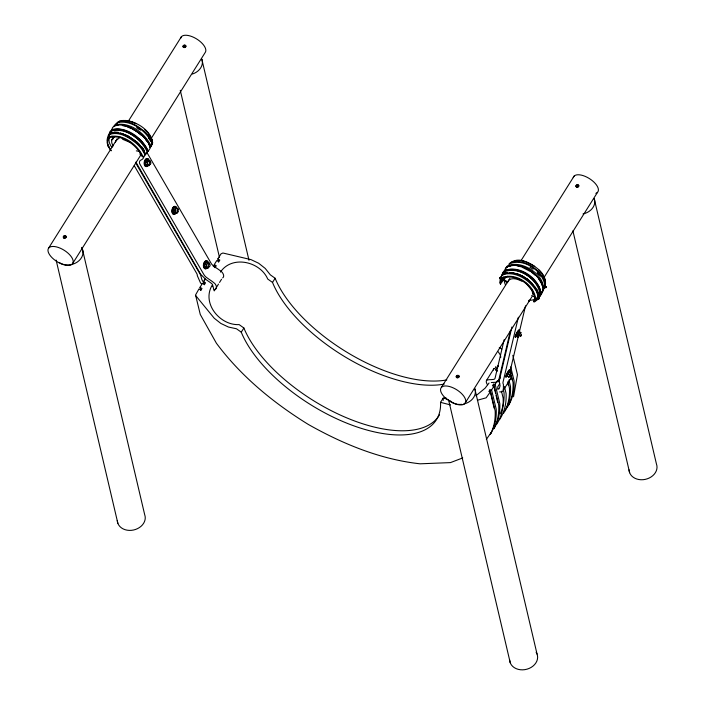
<?xml version="1.0" encoding="UTF-8"?>
<svg xmlns="http://www.w3.org/2000/svg" width="705" height="705" viewBox="0 0 705 705"><rect width="100%" height="100%" fill="white"/><g stroke="black" fill="none" stroke-linecap="round" stroke-linejoin="round"><path stroke-width="1.06" d="M538.329 298.241A47.808 42.212 30.3 0 0 538.541 297.986L538.752 296.779M144.34 151.804L145.565 154.58A47.808 35.215 -22.5 0 0 147.222 152.544L147.724 151.02A25.168 11.818 32.1 0 0 139.387 139.326C132.188 133.457 122.582 127.006 112.888 129.879L110.764 131.72M503.908 276.88A32.562 27.451 -1.5 0 0 501.845 282.009L500.471 284.212L500.021 280.625L501.273 278.193C514.659 271.117 534.945 284.794 535.65 299.44C532.099 303.811 536.716 301.141 536.672 299.325A24.737 11.615 32.1 0 0 538.091 294.849M500.471 284.212L500.515 281.251L501.722 278.907C514.606 272.095 534.134 285.261 534.813 299.361L533.606 301.705L534.372 301.775M501.854 282.009L501.898 279.048L502.7 277.488M543.211 290.495C542.453 274.65 520.493 259.845 506.023 267.503L504.657 270.138M544.912 286.679C544.172 271.266 522.81 256.858 508.728 264.313M545.538 283.692C545.855 273.143 535.386 265.97 526.697 262.172M499.924 283.119L500.215 281.78M510.966 376.065L510.543 378.744L503.379 390.147A9.764 4.583 32.1 0 1 499.642 391.91M150.332 161.454L150.112 160.687L146.913 159.876C144.375 161.85 145.248 166.371 149.002 165.649L149.874 164.582M149.002 165.649L147.354 165.093L147.081 162.335L148.464 160.132M178.136 209.914L177.819 208.504L174.62 207.693C172.082 209.667 172.945 214.188 176.708 213.465L177.581 212.399M176.708 213.465L175.051 212.91L174.787 210.152L176.171 207.949M209.57 263.705L209.359 262.939L206.151 262.119C203.613 264.102 204.485 268.614 208.239 267.9L209.112 266.825M208.239 267.9L206.591 267.345L206.318 264.578L207.702 262.383M538.126 298.488A47.808 42.212 30.3 0 1 536.884 299.907L536.954 299.149A24.904 11.685 32.1 0 0 537.924 297.607M145.565 154.58C145.671 152.923 144.428 156.915 143.062 156.792C141.317 157.25 141.758 154.316 140.736 153.39C134.197 143.943 122.362 134.593 110.262 137.378L108.314 139.07C106.393 142.956 108.649 147.292 111.037 150.421M499.915 278.431L499.73 278.916L500.092 278.369M500.277 278.087L507.988 281.868M507.38 266.137L506.666 267.398L507.239 266.631M508.895 372.592L508.173 373.315M108.2 145.627L108.72 146.243M497.598 371.05L495.897 370.151L498.259 365.639M506.948 375.985L509.098 377.052L506.948 375.985C506.965 368.583 515.099 374.425 509.31 371.473M511.01 372.372L508.649 376.884M516.36 336.109L518.519 337.175L516.36 336.109L518.73 331.544L520.88 332.654L518.721 331.597M511.31 373.183L511.416 372.487M520.431 332.487L518.069 337.008M520.722 333.306L520.828 332.601M513.531 396.765L517.461 374.725L512.826 355.32M544.269 287.199L543.96 288.301A25.063 11.765 32.1 0 0 544.04 278.986C537.721 268.288 524.635 259.237 511.83 261.978A25.063 11.765 32.1 0 0 509.336 263.679M504.163 339.687L495.069 378.188A6.389 3.005 32.1 0 1 492.91 379.475L491.103 379.642A22.207 10.425 32.1 0 0 486.617 380.242A9.764 4.583 32.1 0 0 487.437 384.683M510.499 330.389L498.743 380.18C498.021 382.577 494.884 382.286 492.901 382.454A17.969 8.434 32.1 0 0 491.288 382.542M511.909 326.988L499.255 380.718A11.879 5.578 32.1 0 0 499.369 382.119L500.057 385.767L499.263 388.658A5.49 2.573 32.1 0 1 497.563 389.072M518.36 317.232L503.009 382.242A7.667 3.595 32.1 0 0 503.423 384.437L503.379 390.147M518.228 336.734L510.173 370.839A7.667 3.595 32.1 0 0 510.42 372.681M519.233 332.469L525.525 305.829M507.265 374.699L508.578 372.328L508.358 373.183M500.294 277.946L500.083 278.105M496.02 369.526L498.118 365.851M520.598 333.562L520.687 332.919L518.475 337.122M520.369 336.541L521.101 335.007M511.187 373.447L511.275 372.795L509.31 376.734M108.403 145.565L108.535 146.243M143.52 151.522L144.014 151.258M496.514 369.596L495.897 370.151M516.765 336.223L516.985 335.554M518.263 333.324L518.439 332.76M108.711 135.334L109.61 132.558L111.787 130.681C126.433 127.675 141.564 139.387 147.433 152.271M109.275 134.109L110.183 131.315L112.377 129.42C127.129 126.389 142.375 138.189 148.288 151.17L150.606 147.477C146.578 137.316 136.973 130.363 127.12 126.38M108.544 136.62L109.116 134.84L110.518 133.633M108.676 136.7L109.249 134.928L110.641 133.73M111.892 129.491L112.5 127.623L114.695 125.728L118.017 124.864L122.829 125.111M109.425 137.695C108.059 141.044 109.962 144.737 111.901 147.477M114.651 126.248L115.232 124.441L117.964 121.983C127.614 119.119 137.175 125.543 144.349 131.386A25.063 11.765 32.1 0 1 152.641 143.027L151.716 144.023M517.902 333.016L517.99 332.452L516.571 334.549M152.641 143.027C151.619 129.579 132.487 118.237 119.744 120.846L117.717 122.6M147.451 165.393L147.68 164.776M175.157 213.21L175.386 212.593M206.688 267.644L206.918 267.028M500.409 277.779L500.153 278.255M506.921 267.292L507.239 266.701M518.131 333.218L518.298 332.504L517.109 335.016M521.4 335.095L521.374 334.619M507.556 374.611L507.988 373.659M538.814 298.391C539.519 296.787 537.589 300.304 538.585 298.823M545.635 287.384C546.481 286.212 545.097 288.151 545.749 287.42M545.97 286.988L546.163 286.503L545.608 287.332M113.091 146.006L111.795 142.992L111.593 140.357L113.593 136.514M115.329 142.225L117.118 138.867M212.038 285.454C201.542 303.326 220.013 325.657 239.11 324.6L243.886 328.001A115.338 54.144 32.1 0 0 342.498 416.047A115.338 54.144 32.1 0 0 439.497 414.831M495.324 367.666L495.906 366.556M528.917 300.815L528.944 301.396M517.77 333.306L516.73 334.945L517.452 333.13M150.606 147.477L150.042 147.327L151.328 146.014A47.808 35.215 -22.5 0 0 152.333 143.802C146.587 131.148 131.738 119.647 117.365 122.6M499.96 278.149C500.726 276.157 498.479 280.458 500.321 277.832M507.212 266.569L506.895 267.512L507.142 267.151M538.84 298.444C537.853 301.044 540.277 296.188 538.461 299.096M545.996 287.041C544.921 289.667 547.371 285.111 545.811 287.393M511.372 375.439L510.966 376.593L511.715 375.536M150.711 140.004L151.24 140.18L150.72 140.577M501.766 275.056L503.705 271.196C518.184 263.538 540.136 278.343 540.894 294.179L539.607 296.673L539.034 296.32A25.168 11.818 32.1 0 0 539.113 286.961C532.768 276.219 519.62 267.125 506.754 269.883A25.168 11.818 32.1 0 0 503.229 273.205M500.638 277.647L501.96 275.082C516.122 267.539 537.483 281.921 538.144 297.448L536.884 299.907M505.52 269.072L506.877 266.464C521.726 257.369 554.183 279.955 539.607 296.673M538.752 297.73L540.03 295.245C539.272 279.532 517.488 264.833 503.123 272.438M542.903 289.729A25.168 11.818 32.1 0 1 541.643 292.178L542.647 291.456A47.808 42.212 30.3 0 0 543.652 289.129L544.489 287.499M509.028 372.637L509.715 371.588M508.173 281.498L509.001 279.982C512.879 277.241 517.972 279.392 521.815 281.163M529.058 300.524L529.376 299.977M529.402 300.621L529.094 301.176M517.814 333.897L517.435 334.549M517.082 332.936L516.448 334.69M508.032 373.835L507.397 374.769M538.638 298.462L538.417 299.017L531.702 295.474M520.977 335.941L520.669 336.426M511.53 375.148L511.83 374.663M111.593 140.357L113.796 136.849M48.68 248.01L117.056 139.158M128.742 120.546L181.335 36.81M72.448 263.855A14.294 6.715 32.1 0 0 58.312 247.437A14.294 6.715 32.1 0 0 50.936 256.505A14.294 6.715 32.1 0 0 72.448 263.855L140.815 154.994M151.337 138.242L205.102 52.646A14.294 6.715 32.1 0 0 195.893 38.502A14.294 6.715 32.1 0 0 180.639 38.431M200.784 290.486L200.017 287.287L202.538 283.278L204.494 284.494L205.543 282.82L203.586 281.603L205.261 278.933L200.652 274.245L135.906 162.079M215.069 267.741L214.294 264.551L216.814 260.542L218.77 261.749L219.828 260.075L217.871 258.867L221.018 253.853L222.903 253.007L251.033 259.634L258.629 263.229L265.212 268.42L270.35 274.862L275.126 278.255A115.338 54.144 32.1 0 0 446.829 379.907M218.506 284.089L214.223 290.909L212.919 286.318M219.537 282.441L221.537 279.268M450.469 404.908L440.537 402.352A115.338 54.144 32.1 0 1 355.17 426.322A115.338 54.144 32.1 0 1 241.26 332.178L243.886 328.001M444.203 384.084A115.338 54.144 32.1 0 1 272.509 282.432L275.126 278.255M441.462 387.301L509.838 278.44M520.942 260.762L574.117 176.091M440.537 402.352L443.163 398.175L446.062 397.911M464.815 403.595A14.294 6.715 32.1 0 0 451.456 387.151A14.294 6.715 32.1 0 0 443.145 395.593A14.294 6.715 32.1 0 0 464.815 403.595L532.019 296.594M543.705 277.981L597.47 192.386M533.606 301.705L534.98 299.502A32.562 28.746 30.3 0 0 535.518 299.035M486.617 380.242L493.782 368.83A22.207 10.425 32.1 0 1 495.122 368.468M497.386 380.709L495.148 384.278L493.465 384.207L492.416 385.882L494.09 385.952L491.57 389.962L489.896 389.891L488.847 391.566L490.521 391.636L495.157 410.795A168.751 79.224 32.1 0 1 490.292 434.289M490.521 391.636L486.142 397.814L477.391 400.246M497.783 381.572L498.884 379.819M498.127 381.282L500.4 377.545M491.27 432.35L486.335 439.418M507.538 282.714L500.03 278.466M507.988 372.337L506.895 374.611L507.309 374.214M489.059 383L485.111 388.173L475.901 395.805M518.713 332.249L519.127 331.711M108.244 145.107L108.068 146.314L108.922 146.279M204.891 279.427L204.247 280.229L204.688 280.687M220.445 272.077C231.963 254.91 260.154 261.414 267.733 279.039L272.509 282.432M120.326 137.131L116.017 140.621M113.364 126.583L115.541 124.706C130.187 121.692 145.318 133.404 151.187 146.296M115.867 124.609L117.532 123.252M110.482 132.179L112.606 130.337C122.291 127.464 131.897 133.915 139.105 139.784A25.168 11.818 32.1 0 1 147.442 151.478M108.165 136.056L110.482 133.985M152.333 143.802L151.557 144.269M151.09 139.528L150.993 141M144.049 150.888L143.723 152.333L144.146 151.037L141.053 146.825L132.655 139.229L122.696 133.994M114.871 136.541L112.492 138.268M511.16 262.454C518.431 257.052 528.177 262.207 534.76 266.437M543.643 289.129L543 289.535A24.904 11.685 32.1 0 0 544.26 287.094M462.753 457.924L450.469 462.603L420.092 463.811C380.295 459.422 342.956 444 308.332 424.454C273.311 402.811 241.084 376.391 216.391 343.212L200.273 314.474L195.549 294.981L198.96 288.962L200.916 290.178L201.974 288.504L200.017 287.287M151.205 139.484C148.843 141.053 153.144 141.097 151.002 139.449M150.896 140.974L151.117 139.467M115.497 125.737L118.722 124.9M111.223 133.025L114.404 132.196L118.466 132.408M111.178 133.377L114.342 132.558M110.28 134.232C119.921 131.368 129.482 137.783 136.655 143.626A25.063 11.765 32.1 0 1 144.957 155.276M514.245 261.053L519.444 260.498M509.072 266.19L510.834 265.82M507.679 272.465L505.071 273.02A24.904 11.685 32.1 0 0 501.299 277.224M507.759 272.571L505.177 273.117A24.737 11.615 32.1 0 0 502.727 274.791M125.331 120.423L131.544 121.674L136.127 123.692M118.528 132.514L114.501 132.302L110.606 133.368L108.473 135.21L107.292 138.753A25.063 11.765 32.1 0 0 107.345 140.374M113.84 132.522L118.369 132.769M509.68 272.456L516.571 273.637M136.329 150.861L139.484 151.39M145.53 162.079L147.081 162.335M145.803 164.838L147.354 165.093M177.819 208.504L174.62 207.693M173.236 209.887L174.787 210.152M173.5 212.654L175.051 212.91M204.767 264.322L206.318 264.578M205.04 267.08L206.591 267.345M446.961 398.968L443.163 398.175A115.338 54.144 32.1 0 1 443.207 400.466M521.409 260.621L525.789 261.775M516.88 265.714L520.695 266.728M512.306 272.888C521.03 274.686 528.926 279.744 534.531 286.627M122.256 125.085C129.702 126.318 136.356 130.31 141.996 135.184A25.168 11.818 32.1 0 1 150.324 146.878M122.538 125.569L126.31 126.565M120.379 133.007L127.067 135.475M117.964 132.743C125.199 134.012 131.676 137.889 137.167 142.648A24.737 11.615 32.1 0 1 143.741 150.491M147.724 151.02L148.288 151.17M148.561 160.432L146.913 159.876M207.808 262.683L206.151 262.119M521.647 266.983L530.53 271.592M517.496 273.796L521.374 275.593M127.252 126.821L131.245 128.583M517.338 333.791L519.047 334.69M507.926 373.676L509.627 374.575M131.156 142.807L122.723 139.334L121.965 137.572M499.272 347.477L501.793 349.019M136.532 127.684L138.964 129.174M132.24 129.024L133.879 130.028M135.527 131.033L137.167 132.029M128.046 135.818L137.404 142.357M529.966 267.283L533.095 269.213M522.361 275.937L528.724 280.22M214.294 264.551L216.25 265.767L215.201 267.433L213.245 266.226M205.181 278.969L208.724 281.462A17.969 8.434 32.1 0 1 211.791 283.692L212.487 284.573A5.49 2.573 32.1 0 1 212.646 286.204M241.26 332.178L236.483 328.777L228.411 327.023L220.824 323.428L214.232 318.228L195.646 295.518M139.079 128.98L140.568 130.161M138.682 133.236L140.947 135.043M531.314 272.086L535.562 275.576M526.996 278.898L532.601 283.798M144.816 129.764L148.332 133.404L152.527 140.639M525.569 282.758L532.028 290.31L532.892 294.549M538.558 269.671L541.731 273.179L543.952 276.739L545.08 280.114M537.36 272.447L540.744 276.193M537.28 272.668L539.334 274.932M204.388 283.859L201.965 279.832L200.907 276.052A11.879 5.578 32.1 0 0 200.326 274.483L135.519 162.643M111.17 150.852C108.526 147.416 105.697 142.692 107.83 138.339L109.857 136.594C123.534 133.791 137.678 144.754 143.106 156.827M498.294 351.848L500.462 355.205L500.762 357.347M539.008 279.4L541.431 283.278M538.832 287.42C532.478 276.677 519.329 267.583 506.472 270.341A25.168 11.818 32.1 0 0 502.647 274.598M535.016 286.829L537.043 289.896A24.904 11.685 32.1 0 1 538.259 293.527M146.869 152.395L211.147 263.335A6.389 3.005 32.1 0 0 214.355 266.534L216.576 268.138A22.207 10.425 32.1 0 1 222.181 272.315A9.764 4.583 32.1 0 1 222.692 277.902M134.267 165.675L196.669 273.381A7.667 3.595 32.1 0 1 197.303 275.646L200.282 282.432A9.764 4.583 32.1 0 0 201.639 284.185M510.711 366.856L514.06 380.691A168.751 79.224 32.1 0 1 508.658 405.137M510.173 370.663L510.693 372.786M511.46 375.985L513.011 382.366A168.751 79.224 32.1 0 1 507.045 407.746M508.939 379.995L510.49 386.384A168.751 79.224 32.1 0 1 505.088 410.821M507.891 381.669L509.433 388.05A168.751 79.224 32.1 0 1 503.476 413.43M504.419 386.534L506.075 393.399A168.751 79.224 32.1 0 1 499.519 419.695M498.735 379.889L499.669 383.758L497.66 386.966L498.091 388.772M501.475 391.213L503.132 398.087A168.751 79.224 32.1 0 1 496.576 424.375M495.148 384.278L499.774 403.436A168.751 79.224 32.1 0 1 493.808 428.807M494.09 385.952L498.726 405.111A168.751 79.224 32.1 0 1 493.861 428.605M491.57 389.962L496.205 409.12A168.751 79.224 32.1 0 1 490.239 434.5M217.871 258.867L218.638 262.057M203.586 281.603L204.353 284.802M572.901 230.826L629.635 472.702M537.043 654.046L474.791 388.622A14.126 11.262 -13.2 0 1 463.626 404.044M448.495 399.515L510.244 662.788M248.997 260.304L201.806 59.097A14.126 11.262 -13.2 0 1 192.43 74.034M180.277 90.319L219.44 257.272M82.414 249.182L144.666 514.606A14.126 11.262 -13.2 0 1 133.501 530.019A14.126 11.262 -13.2 0 1 117.286 520.466M56.118 260.066L117.867 523.348M511.53 377.774L512.006 379.81M507.961 383.458L508.437 385.494M503.282 389.319L504.022 392.518A166.433 78.132 32.1 0 1 500.197 413.782M493.465 384.207L495.597 393.381M496.064 395.417L497.721 402.546M489.896 389.891L494.152 408.239M140.013 152.624L140.163 154.651M461.801 404.335A14.126 11.262 -13.2 0 1 458.171 404.335M457.289 404.212A14.126 11.262 -13.2 0 1 450.169 400.713M536.135 652.275A14.126 11.262 -13.2 0 1 527.076 669.16A14.126 11.262 -13.2 0 1 509.662 659.906M583.017 213.959A14.126 11.262 -13.2 0 0 594.183 198.537L656.434 463.961A14.126 11.262 -13.2 0 1 645.269 479.374A14.126 11.262 -13.2 0 1 629.054 469.821M81.516 247.411A14.126 11.262 -13.2 0 1 77.374 261.987A14.126 11.262 -13.2 0 1 59.423 262.621M573.271 177.625A14.294 6.715 32.1 0 1 590.587 179.37A14.294 6.715 32.1 0 1 595.831 193.373M493.429 370.063A9.764 4.583 32.1 0 1 493.782 368.83M510.543 378.744A9.764 4.583 32.1 0 1 509.838 379.766M535.527 298.488A18.356 8.619 32.1 0 1 530.433 300.215M505.573 285.049A18.356 8.619 32.1 0 1 507.635 276.298M502.568 275.047A24.737 11.615 32.1 0 1 505.018 273.373M507.565 266.781A25.168 11.818 32.1 0 1 509.363 265.741C522.22 262.974 535.368 272.077 541.722 282.82A25.168 11.818 32.1 0 1 542.947 286.503M541.854 284.23A25.168 11.818 32.1 0 1 542.665 286.953M500.33 278.466A25.063 11.765 32.1 0 1 504.137 274.227C516.941 271.478 530.028 280.537 536.346 291.227A25.063 11.765 32.1 0 1 536.267 300.55M538.832 287.42A25.168 11.818 32.1 0 1 540.012 294.329M538.391 294.655A24.904 11.685 32.1 0 1 538.215 296.717M536.919 289.878A24.737 11.615 32.1 0 1 538.126 293.483M538.25 294.602A24.737 11.615 32.1 0 1 538.082 296.646M536.761 290.125A24.737 11.615 32.1 0 1 537.968 293.738M507.01 376.223A4.045 0.564 -62.2 0 1 506.419 375.501A4.045 0.564 -62.2 0 1 509.407 370.266A4.045 0.564 -62.2 0 1 508.966 372.804M506.639 376.029A4.045 0.564 -62.2 0 1 505.855 375.8A4.045 0.564 -62.2 0 1 508.508 370.733A4.045 0.564 -62.2 0 1 509.292 370.962M516.906 335.624A4.045 0.564 -62.2 0 1 515.566 336.338A4.045 0.564 -62.2 0 1 518.439 330.856A4.045 0.564 -62.2 0 1 518.774 332.046M517.911 333.853A4.045 0.564 -62.2 0 1 517.408 334.778M516.06 336.144A4.045 0.564 -62.2 0 1 515.364 335.686A4.045 0.564 -62.2 0 1 518.201 330.478A4.045 0.564 -62.2 0 1 518.404 331.844M518.008 332.725A4.045 0.564 -62.2 0 1 517.038 334.584M150.888 145.882A18.356 8.619 32.1 0 1 150.174 147.204M214.179 289.834A9.764 4.583 32.1 0 0 215.016 283.718A22.207 10.425 32.1 0 0 209.42 279.541L207.191 277.937A6.389 3.005 32.1 0 1 203.983 274.738L139.705 163.798A10.319 4.847 32.1 0 1 140.418 160.37L141.071 160A18.356 8.619 32.1 0 0 143.908 156.519M147.521 150.227A32.562 23.979 -22.5 0 1 147.098 150.817M145.538 139.599A25.168 11.818 32.1 0 1 146.816 141.22M148.403 143.644A25.168 11.818 32.1 0 1 150.042 147.327M137.325 142.392A24.737 11.615 32.1 0 1 139.696 144.71M141.731 147.072A24.737 11.615 32.1 0 1 143.899 150.235M144.692 152.35A24.737 11.615 32.1 0 1 145.362 154.148M141.837 147.063A24.904 11.685 32.1 0 1 144.023 150.262M113.161 138.956A24.499 11.5 32.1 0 1 112.033 136.18M148.543 137.995A24.737 11.615 32.1 0 1 150.103 140.365M207.332 267.406A4.045 2.379 -80.6 0 1 203.789 267.556A4.045 2.379 -80.6 0 1 204.635 261.661A4.045 2.379 -80.6 0 1 208.037 262.533M207.675 267.459A4.045 2.379 -80.6 0 1 204.018 267.354A4.045 2.379 -80.6 0 1 205.366 261.326A4.045 2.379 -80.6 0 1 208.557 263.529M205.331 264.701A1.41 0.828 -80.6 0 1 205.552 264.023M209.799 264.252A1.26 0.74 -80.6 0 1 209.658 266.402M209.27 266.613A1.26 0.74 -80.6 0 1 208.627 265.926A1.26 0.74 -80.6 0 1 208.883 264.551M209.05 264.34A1.26 0.74 -80.6 0 1 209.438 264.128M208.698 267.019A2.247 1.322 -80.6 0 1 206.918 266.419A2.247 1.322 -80.6 0 1 207.614 263.317A2.247 1.322 -80.6 0 1 209.394 263.926M148.094 165.155A4.045 2.379 -80.6 0 1 144.543 165.314A4.045 2.379 -80.6 0 1 145.397 159.409A4.045 2.379 -80.6 0 1 148.799 160.291M148.438 165.217A4.045 2.379 -80.6 0 1 144.772 165.102A4.045 2.379 -80.6 0 1 146.129 159.074A4.045 2.379 -80.6 0 1 149.319 161.278M146.094 162.45A1.41 0.828 -80.6 0 1 146.314 161.771M150.562 162A1.26 0.74 -80.6 0 1 150.588 163.939M150.227 164.3A1.26 0.74 -80.6 0 1 149.425 163.816A1.26 0.74 -80.6 0 1 149.636 162.3M149.812 162.088A1.26 0.74 -80.6 0 1 150.191 161.877M149.46 164.767A2.247 1.322 -80.6 0 1 147.724 164.327A2.247 1.322 -80.6 0 1 148.165 161.313A2.247 1.322 -80.6 0 1 149.971 161.242M146.217 162.326A1.498 0.881 -80.6 0 1 146.332 161.956M174.646 214.135A4.045 2.379 -80.6 0 1 172.002 209.579A4.045 2.379 -80.6 0 1 176.171 207.323M175.801 212.972A4.045 2.379 -80.6 0 1 175.254 213.668M176.135 213.033A4.045 2.379 -80.6 0 1 172.584 213.183A4.045 2.379 -80.6 0 1 173.439 207.288A4.045 2.379 -80.6 0 1 176.84 208.16M173.791 210.98A1.41 0.828 -80.6 0 1 173.791 210.266M177.704 209.755A1.26 0.74 -80.6 0 1 178.409 209.993M178.524 211.174A1.26 0.74 -80.6 0 1 177.228 211.879M177.122 211.632A1.26 0.74 -80.6 0 1 177.114 210.698M177.202 210.39A1.26 0.74 -80.6 0 1 177.51 209.905M177.166 212.584A2.247 1.322 -80.6 0 1 175.43 212.143A2.247 1.322 -80.6 0 1 175.862 209.129A2.247 1.322 -80.6 0 1 177.678 209.059M64.164 236.942C65.072 238.783 65.856 235.355 64.164 236.942M183.873 46.354C184.78 48.196 185.565 44.767 183.873 46.354M457.078 376.576C457.986 378.418 458.779 374.989 457.078 376.576M576.787 185.988C577.695 187.83 578.479 184.402 576.787 185.988M143.353 151.469C143.899 154.307 145.168 149.345 143.353 151.469M64.093 238.079A1.436 1.146 -13.2 0 0 66.182 236.854A1.436 1.146 -13.2 0 0 64.014 236.087A1.436 1.146 -13.2 0 0 64.093 238.079M64.049 237.911A1.436 1.146 -13.2 0 0 66.147 236.686A1.436 1.146 -13.2 0 0 63.979 235.919A1.436 1.146 -13.2 0 0 64.049 237.911M576.708 187.125A1.436 1.146 -13.2 0 0 578.805 185.9A1.436 1.146 -13.2 0 0 576.637 185.133A1.436 1.146 -13.2 0 0 576.708 187.125M576.672 186.957A1.436 1.146 -13.2 0 0 578.761 185.732A1.436 1.146 -13.2 0 0 576.602 184.966A1.436 1.146 -13.2 0 0 576.672 186.957M457.007 377.713A1.436 1.146 -13.2 0 0 459.096 376.488A1.436 1.146 -13.2 0 0 456.928 375.721A1.436 1.146 -13.2 0 0 457.007 377.713M456.963 377.545A1.436 1.146 -13.2 0 0 459.061 376.32A1.436 1.146 -13.2 0 0 456.893 375.553A1.436 1.146 -13.2 0 0 456.963 377.545M183.793 47.491A1.436 1.146 -13.2 0 0 185.891 46.266A1.436 1.146 -13.2 0 0 183.723 45.499A1.436 1.146 -13.2 0 0 183.793 47.491M183.758 47.323A1.436 1.146 -13.2 0 0 185.847 46.098A1.436 1.146 -13.2 0 0 183.688 45.331A1.436 1.146 -13.2 0 0 183.758 47.323"/></g></svg>
